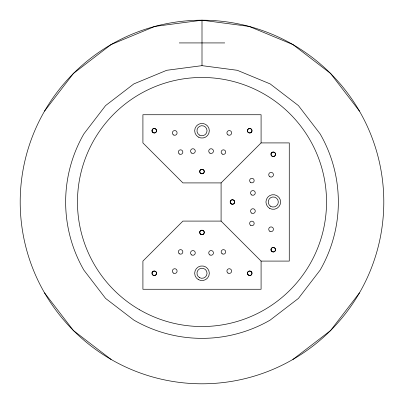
<?xml version="1.0" encoding="UTF-8"?>
<svg xmlns="http://www.w3.org/2000/svg" width="404" height="404" viewBox="0 0 404 404"><rect width="100%" height="100%" fill="white"/><g stroke="black" fill="none" stroke-linecap="round" stroke-linejoin="round"><path stroke-width="0.61" d="M44.556 111.1L73.447 73.447L111.1 44.556L154.949 26.396L202 20.2L249.051 26.396L292.9 44.556L330.553 73.447L359.444 111.1M359.444 292.9L330.553 330.553L292.9 359.444M261.085 142.915L261.085 114.736L142.915 114.736L142.915 142.915L182.911 182.911L221.089 182.911L261.085 142.915L289.264 142.915L289.264 261.085L261.085 261.085L221.089 221.089L182.911 221.089L142.915 261.085L142.915 289.264L261.085 289.264L261.085 261.085M202 65.65L166.711 70.296L133.825 83.916L105.585 105.585L83.916 133.825A136.35 136.35 0 0 0 83.916 270.175L105.585 298.415L133.825 320.084A136.35 136.35 0 0 0 270.175 320.084L298.415 298.415L320.084 270.175A136.35 136.35 0 0 0 320.084 133.825L298.415 105.585L270.175 83.916L237.289 70.296L202 65.65L202 20.2M179.275 42.925L224.725 42.925M111.1 359.444A181.8 181.8 0 0 1 111.1 44.556A181.8 181.8 0 0 1 383.8 202A181.8 181.8 0 0 1 111.1 359.444L73.447 330.553L44.556 292.9M221.089 182.911L221.089 221.089M152.081 130.149C151.222 132.936 155.823 134.168 156.474 131.32C157.333 128.533 152.732 127.3 152.081 130.149M152.081 272.68C151.222 275.467 155.823 276.7 156.474 273.851C157.333 271.064 152.732 269.832 152.081 272.68M199.803 170.963C198.945 173.75 203.545 174.982 204.197 172.134C205.055 169.347 200.455 168.114 199.803 170.963M199.803 231.866C198.945 234.653 203.545 235.886 204.197 233.037C205.055 230.25 200.455 229.018 199.803 231.866M230.255 201.414C229.396 204.202 233.997 205.434 234.648 202.586C235.507 199.798 230.906 198.566 230.255 201.414M247.526 130.149C246.667 132.936 251.268 134.168 251.919 131.32C252.778 128.533 248.177 127.3 247.526 130.149M247.526 272.68C246.667 275.467 251.268 276.7 251.919 273.851C252.778 271.064 248.177 269.832 247.526 272.68M271.069 153.692C270.21 156.479 274.811 157.712 275.462 154.863C276.321 152.076 271.72 150.844 271.069 153.692M271.069 249.137C270.21 251.924 274.811 253.156 275.462 250.308C276.321 247.521 271.72 246.288 271.069 249.137M139.733 309.848A124.533 124.533 0 0 0 326.533 202A124.533 124.533 0 0 0 139.733 94.152A124.533 124.533 0 0 0 139.733 309.848M199.48 135.103A5.045 5.045 0 0 0 207.045 130.734A5.045 5.045 0 0 0 199.48 126.366A5.045 5.045 0 0 0 199.48 135.103M209.908 153.141A2.363 2.363 0 0 0 213.453 151.096A2.363 2.363 0 0 0 209.908 149.051A2.363 2.363 0 0 0 209.908 153.141M227.952 134.875A2.363 2.363 0 0 0 231.628 133.078A2.363 2.363 0 0 0 228.23 130.795A2.363 2.363 0 0 0 227.952 134.875M173.548 134.961A2.363 2.363 0 0 0 177.093 132.916A2.363 2.363 0 0 0 173.548 130.871A2.363 2.363 0 0 0 173.548 134.961M198.344 137.072A7.317 7.317 0 0 0 209.317 130.734A7.317 7.317 0 0 0 198.344 124.397A7.317 7.317 0 0 0 198.344 137.072M191.592 153.055A2.363 2.363 0 0 0 195.268 151.258A2.363 2.363 0 0 0 191.87 148.975A2.363 2.363 0 0 0 191.592 153.055M222.291 154.065A2.272 2.272 0 0 0 225.7 152.096A2.272 2.272 0 0 0 222.291 150.126A2.272 2.272 0 0 0 222.291 154.065M179.305 153.98A2.272 2.272 0 0 0 182.84 152.252A2.272 2.272 0 0 0 179.578 150.056A2.272 2.272 0 0 0 179.305 153.98M153.141 132.704A2.272 2.272 0 0 0 156.55 130.734A2.272 2.272 0 0 0 153.141 128.765A2.272 2.272 0 0 0 153.141 132.704M200.864 173.518A2.272 2.272 0 0 0 204.273 171.548A2.272 2.272 0 0 0 200.864 169.579A2.272 2.272 0 0 0 200.864 173.518M248.117 132.34A2.272 2.272 0 0 0 251.919 131.32A2.272 2.272 0 0 0 249.137 128.538A2.272 2.272 0 0 0 248.117 132.34M270.746 206.368A5.045 5.045 0 0 0 278.311 202A5.045 5.045 0 0 0 270.746 197.632A5.045 5.045 0 0 0 270.746 206.368M251.722 213.135A2.363 2.363 0 0 0 255.267 211.09A2.363 2.363 0 0 0 251.722 209.045A2.363 2.363 0 0 0 251.722 213.135M269.902 231.315A2.363 2.363 0 0 0 273.447 229.27A2.363 2.363 0 0 0 269.902 227.225A2.363 2.363 0 0 0 269.902 231.315M269.902 176.775A2.363 2.363 0 0 0 273.447 174.73A2.363 2.363 0 0 0 269.902 172.685A2.363 2.363 0 0 0 269.902 176.775M269.604 208.338A7.317 7.317 0 0 0 280.583 202A7.317 7.317 0 0 0 269.604 195.662A7.317 7.317 0 0 0 269.604 208.338M251.722 194.955A2.363 2.363 0 0 0 255.267 192.91A2.363 2.363 0 0 0 251.722 190.865A2.363 2.363 0 0 0 251.722 194.955M250.768 225.392A2.272 2.272 0 0 0 254.177 223.427A2.272 2.272 0 0 0 250.768 221.458A2.272 2.272 0 0 0 250.768 225.392M250.637 182.462A2.272 2.272 0 0 0 254.172 180.729A2.272 2.272 0 0 0 250.904 178.533A2.272 2.272 0 0 0 250.637 182.462M272.129 156.247A2.272 2.272 0 0 0 275.538 154.278A2.272 2.272 0 0 0 272.129 152.308A2.272 2.272 0 0 0 272.129 156.247M231.315 203.969A2.272 2.272 0 0 0 234.724 202A2.272 2.272 0 0 0 231.315 200.031A2.272 2.272 0 0 0 231.315 203.969M272.129 251.692A2.272 2.272 0 0 0 275.538 249.722A2.272 2.272 0 0 0 272.129 247.753A2.272 2.272 0 0 0 272.129 251.692M199.48 277.634A5.045 5.045 0 0 0 207.045 273.266A5.045 5.045 0 0 0 199.48 268.897A5.045 5.045 0 0 0 199.48 277.634M191.728 254.949A2.363 2.363 0 0 0 195.273 252.904A2.363 2.363 0 0 0 191.728 250.859A2.363 2.363 0 0 0 191.728 254.949M173.548 273.129A2.363 2.363 0 0 0 177.093 271.084A2.363 2.363 0 0 0 173.548 269.039A2.363 2.363 0 0 0 173.548 273.129M227.952 273.043A2.363 2.363 0 0 0 231.628 271.246A2.363 2.363 0 0 0 228.23 268.963A2.363 2.363 0 0 0 227.952 273.043M198.339 279.603A7.317 7.317 0 0 0 209.317 273.266A7.317 7.317 0 0 0 198.339 266.928A7.317 7.317 0 0 0 198.339 279.603M209.908 254.949A2.363 2.363 0 0 0 213.453 252.904A2.363 2.363 0 0 0 209.908 250.859A2.363 2.363 0 0 0 209.908 254.949M179.305 253.788A2.272 2.272 0 0 0 182.84 252.061A2.272 2.272 0 0 0 179.578 249.864A2.272 2.272 0 0 0 179.305 253.788M222.16 253.788A2.272 2.272 0 0 0 225.695 252.061A2.272 2.272 0 0 0 222.427 249.864A2.272 2.272 0 0 0 222.16 253.788M248.117 274.871A2.272 2.272 0 0 0 251.919 273.851A2.272 2.272 0 0 0 249.137 271.069A2.272 2.272 0 0 0 248.117 274.871M200.864 234.421A2.272 2.272 0 0 0 204.273 232.452A2.272 2.272 0 0 0 200.864 230.482A2.272 2.272 0 0 0 200.864 234.421M152.672 274.871A2.272 2.272 0 0 0 156.474 273.851A2.272 2.272 0 0 0 153.692 271.069A2.272 2.272 0 0 0 152.672 274.871"/></g></svg>
